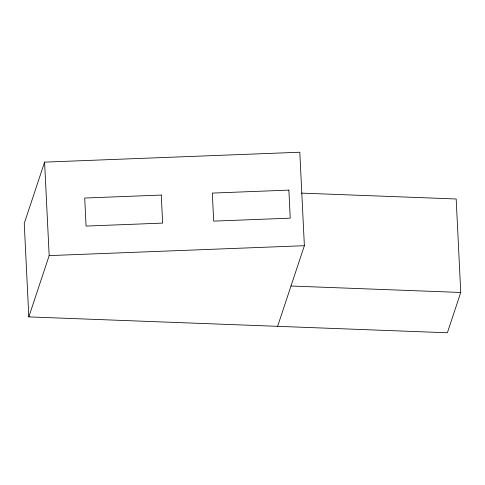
<?xml version="1.0" encoding="UTF-8"?>
<svg xmlns="http://www.w3.org/2000/svg" width="485" height="485" viewBox="0 0 485 485"><rect width="100%" height="100%" fill="white"/><g stroke="black" fill="none" stroke-linecap="round" stroke-linejoin="round"><path stroke-width="0.73" d="M277.614 326.332L304.374 245.701L299.803 152.229L44.596 162.129L24.25 223.415L28.821 316.893L447.37 332.771L460.75 292.461L456.179 198.983L301.512 193.115M28.821 316.893L49.167 255.607L44.596 162.129M49.167 255.607L304.374 245.701M290.994 286.017L460.75 292.461M161.269 195.067L84.705 198.038L86.075 226.077L162.639 223.106L161.269 195.067M288.872 190.114L212.309 193.085L213.679 221.124L290.242 218.153L288.872 190.114"/></g></svg>
